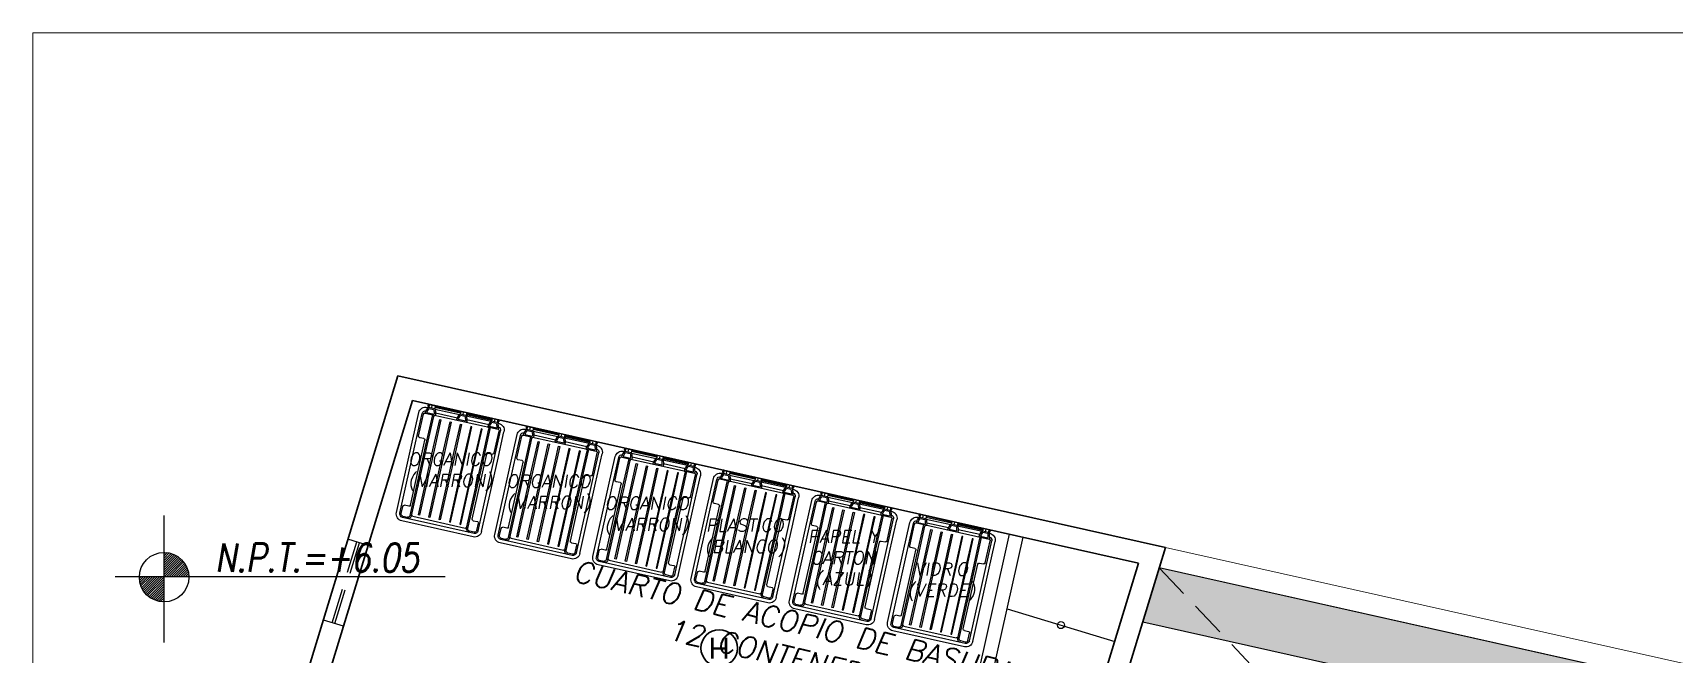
# Model space of a CAD drawing. Header units: millimetres. Extents: x 226520 to 226729, y 8188097 to 8188252.
# Drawn here: x 226597.02 to 226608.68, y 8188247.83 to 8188252.24 of the extents above; entities that cross this region are included whole.
import ezdxf
from ezdxf.enums import TextEntityAlignment as Align

# ---------------------------------------------------------------- set-up
doc = ezdxf.new("R2010")
doc.units = ezdxf.units.MM
doc.linetypes.add('HIDDEN', pattern=[0.375, 0.25, -0.125])
for name, color, linetype in [('A-CONTENEDOR DE BASURA', 8, 'Continuous'), ('A-MURO BAJO', 2, 'Continuous'), ('A-PROYECCIONES', 7, 'HIDDEN'), ('A-SANITARIOS', 2, 'Continuous'), ('A_50_TextoAmbiente', 3, 'Continuous'), ('A_50_TextoIndicaciones', 8, 'Continuous'), ('DLP_VERDE', 253, 'Continuous')]:
    doc.layers.add(name, color=color, linetype=linetype)
for name, color, linetype, lineweight in [('A-MURO ALTO', 3, 'Continuous', 20), ('A-MUROS', 5, 'Continuous', 30), ('MQ.DETECTOR HUMO', 150, 'Continuous', 30)]:
    doc.layers.add(name, color=color, linetype=linetype, lineweight=lineweight)
doc.layers.add('DLP_ÁREA COMÚN', color=251, linetype='Continuous', plot=False)
doc.styles.add('R80', font='romans.shx', dxfattribs={"width": 0.8, "oblique": 15, "height": 0.1})
doc.styles.add('R80-200', font='romans.shx', dxfattribs={"width": 0.8, "oblique": 10, "height": 0.2})
doc.styles.add('ROMANS', font='ROMANS.shx', dxfattribs={"oblique": 10})
doc.styles.get("Standard").update_dxf_attribs({"font": 'arial.ttf'})

# ---------------------------------------------------------------- blocks, each defined once
blk = doc.blocks.new('AP_Av.Ejercito Esq.Choquehuanca_Plantas_Rev1_20190619$0$CONTENEDOR DE BASURA 360L')
at = {"linetype": 'ByBlock'}
for p, q in [((0.2600646917362606, 0.8500000003863614), (-0.2600646921036973, 0.8499999998261124)), ((0.2600646917362606, 0.8250323465566988), (-0.2600646921036973, 0.8250323458436547)), ((-0.3099999997120907, 0.8000646918320932), (-0.3100000002214075, 0.2881362924017593)), ((-0.2850323458824281, 0.8000646918320932), (-0.2850323463444512, 0.2881362924017593)), ((0.2850323455659233, 0.8000646918320934), (0.2850323460279468, 0.2881362924017595)), ((0.3099999993919479, 0.8000646918320934), (0.3099999999012651, 0.2881362924017595)), ((-0.3100000002214075, 0.2881362924017593), (-0.3100000003669266, 0.073639702881337)), ((-0.2850323463444512, 0.2881362924017593), (-0.285032346537264, 0.07363970288133702)), ((0.2850323460279468, 0.2881362924017595), (0.2850323462243977, 0.07363970288133727)), ((0.3099999999012651, 0.2881362924017595), (0.3100000000467844, 0.07363970288133728)), ((-0.2600646927585331, 0.02370439435617288), (-0.2524350237054023, 0.02370439435617289)), ((-0.2581986829773086, 0.0048648969750501), (-0.2581986829773086, 0.01290243821858883)), ((-0.2581986829773086, 0.01290243821858883), (-0.2556816694068402, 0.01290243821858883)), ((-0.2581986829773086, 0.0048648969750501), (-0.2556816694068402, 0.004864896975050101)), ((-0.2556816694068402, 5.92701180720497e-05), (-0.2556816694068402, 0.01770806598506158)), ((-0.2556816694068402, 0.01770806598506158), (-0.2512494768507167, 0.01770806598506158)), ((-0.2512494768507167, 5.927011807205167e-05), (-0.2556816694068402, 5.92701180720497e-05)), ((-0.2512494768507167, 0.01770806598506158), (-0.2512494768507167, 5.927011807205167e-05)), ((-0.2512494768507167, 0.01290243821858883), (-0.2496794629896613, 0.01290243821858883)), ((-0.2512494768507167, 0.004864896975050103), (-0.2496794629896613, 0.004864896975050104)), ((-0.2496794629896613, -1.109401698585661e-16), (-0.2496794629896613, 0.0196093670092522)), ((-0.2496794629896613, 0.0196093670092522), (-0.2065087854298326, 0.01960936700925222)), ((-0.2283648458123935, 0.01960936700925221), (-0.2283648458123935, -1.014745783580566e-16)), ((-0.2065087854298326, -9.176853777232994e-17), (-0.2065087854298326, 0.01960936700925222)), ((-0.02139811859160546, 0.01290243821858893), (-0.2065087854298326, 0.01290243821858885)), ((-0.02139811859160546, 0.004864896975050205), (-0.2065087854298326, 0.004864896975050123)), ((-0.2037532247104537, 0.02370439435617291), (-0.02415368023503107, 0.02370439435617299)), ((-0.1933895137644868, 0.04867204814945572), (-0.03451739118099797, 0.04867204814945579)), ((-0.02139811869346886, -9.56288804655988e-18), (-0.02139811869346887, 0.0196093670092523)), ((0.02177255794231313, 0.01960936700925232), (-0.02139811869346887, 0.0196093670092523)), ((0.02177255794231314, 9.608743629317108e-18), (-0.02139811869346886, -9.56288804655988e-18)), ((-8.700722434196173e-18, 0.01960936700925231), (0, -6.021442369943973e-20)), ((0.02177255794231314, 9.608743629317108e-18), (0.02177255794231313, 0.01960936700925232)), ((0.02177255794231314, 0.01290243821858895), (0.2065087851096905, 0.01290243821858903)), ((0.02177255794231314, 0.004864896975050224), (0.2065087851096905, 0.004864896975050307)), ((0.2037532243903115, 0.02370439435617309), (0.02452811958573874, 0.02370439435617301)), ((0.03215778776211663, 0.02370439435617301), (0.02452811958573874, 0.02370439435617301)), ((0.1933895134443446, 0.04867204814945589), (0.03489183053170562, 0.04867204814945582)), ((0.2065087851096905, 9.16481087827594e-17), (0.2065087851096905, 0.0196093670092524)), ((0.2496794626695191, 0.01960936700925242), (0.2065087851096905, 0.0196093670092524)), ((0.2496794626695191, 1.108197408689955e-16), (0.2065087851096905, 9.16481087827594e-17)), ((0.2283648454958893, 0.01960936700925241), (0.2283648454958893, 1.013541493701017e-16)), ((0.2496794626695191, 1.108197408689955e-16), (0.2496794626695191, 0.01960936700925242)), ((0.2512494765305746, 0.01290243821858905), (0.2496794626695191, 0.01290243821858905)), ((0.2512494765305746, 0.004864896975050327), (0.2496794626695191, 0.004864896975050326)), ((0.2512494765305746, 0.0177080659850618), (0.2512494765305746, 5.927011807227483e-05)), ((0.2556816690903361, 0.01770806598506181), (0.2512494765305746, 0.0177080659850618)), ((0.2512494765305746, 5.927011807227483e-05), (0.2556816690903361, 5.92701180722768e-05)), ((0.2600646924420289, 0.02370439435617311), (0.2524350233888981, 0.02370439435617311)), ((0.2556816690903361, 5.92701180722768e-05), (0.2556816690903361, 0.01770806598506181)), ((0.2581986826608045, 0.01290243821858906), (0.2556816690903361, 0.01290243821858905)), ((0.2581986826608045, 0.004864896975050329), (0.2556816690903361, 0.004864896975050328)), ((0.2581986826608045, 0.004864896975050329), (0.2581986826608045, 0.01290243821858906)), ((-0.2496794629896613, -1.109401698585661e-16), (-0.2065087854298326, -9.176853777232994e-17))]:
    blk.add_line(p, q, dxfattribs=at)
at = {"color": 8, "linetype": 'ByBlock'}
for p, q in [((-0.2750452843738461, 0.8000646918320932), (-0.2750452843738461, 0.7478634210077949)), ((-0.235097037353626, 0.7378763594482812), (-0.2650582228579882, 0.7378763594482812)), ((-0.2600646920564035, 0.8150452841750017), (-0.2255214320739473, 0.8150452841750017)), ((-0.225109975841406, 0.7278892979105954), (-0.2251099763980166, 0.2881362924017593)), ((-0.2105408398074363, 0.8000646918320932), (-0.2105408402185277, 0.2881362924017593)), ((-0.2005537782442847, 0.8000646918320932), (-0.2005537787572395, 0.2881362924017593)), ((-0.1905667167357027, 0.8011186035677461), (0.1905667164155599, 0.8011186035677463)), ((0.2005537779277798, 0.8000646918320934), (0.2005537784370971, 0.2881362924017595)), ((0.2105408394872935, 0.8000646918320934), (0.2105408398983853, 0.2881362924017595)), ((0.2251099755249012, 0.7278892979105956), (0.2251099760815121, 0.2881362924017595)), ((0.2600646917362606, 0.8150452841750019), (0.2255214317538044, 0.8150452841750019)), ((0.2350970370334832, 0.7378763594482814), (0.2650582225414834, 0.7378763594482814)), ((0.2750452840537033, 0.8000646918320934), (0.2750452840537033, 0.7478634210077951)), ((-0.2750452850286821, 0.2357684021480962), (-0.275045285028682, 0.07615926668950111)), ((-0.2350970380084619, 0.245755463685782), (-0.2650582235164621, 0.245755463685782)), ((-0.2251099764489483, 0.2881362924017593), (-0.22510997649988, 0.2557425251725362)), ((-0.2105408402658215, 0.2881362924017593), (-0.2105408404622722, 0.06617220515181534)), ((-0.2005537787572395, 0.2881362924017593), (-0.2005537789500522, 0.07615926668950115)), ((0.2005537784370971, 0.2881362924017595), (0.200553778633548, 0.07615926668950132)), ((0.210540839949317, 0.2881362924017595), (0.210540840145768, 0.06617220515181553)), ((0.2251099761288059, 0.2881362924017595), (0.2251099761797376, 0.2557425251725364)), ((0.2350970376919576, 0.2457554636857823), (0.2650582231963198, 0.2457554636857823)), ((0.2750452847085397, 0.2357684021480965), (0.2750452847085398, 0.07615926668950136)), ((-0.264834180017715, 0.06617220515181532), (0.2650582231963198, 0.06617220515181554)), ((-0.2546139311471052, 0.06093161226453947), (-0.2015743172723888, 0.06093161226453949)), ((-0.24433907569437, 0.02959642855421396), (-0.2118491727724177, 0.02959642855421398)), ((0.02670702707109737, 0.06093161226453959), (-0.02633258772402772, 0.06093161226453957)), ((0.01643217162200016, 0.02959642855421408), (-0.01605773139817758, 0.02959642855421406)), ((0.254613930826963, 0.06093161226453969), (0.2015743169522466, 0.06093161226453967)), ((0.2443390753778658, 0.02959642855421418), (0.2118491724522755, 0.02959642855421417))]:
    blk.add_line(p, q, dxfattribs=at)
for points in [[(-0.1457581505965212, 0.7823824324317762), (-0.1538674100556822, 0.7823824324317762), (-0.1538674096445904, 0.2881362924017594), (-0.1538674094008457, 0.08877526946889695), (-0.1457581499416847, 0.08877526946889695), (-0.1457581501854294, 0.2881362924017594)], [(-0.07075815059579361, 0.7823824324317763), (-0.07886741005495458, 0.7823824324317763), (-0.07886740964386275, 0.2881362924017594), (-0.07886740940011809, 0.08877526946889698), (-0.07075814994095712, 0.088775269468897), (-0.07075815018470179, 0.2881362924017594)], [(0.00424184940493398, 0.7823824324317763), (-0.003867410054226987, 0.7823824324317763), (-0.003867409643135162, 0.2881362924017594), (-0.003867409399390493, 0.08877526946889702), (0.004241850059770474, 0.08877526946889702), (0.004241849816025805, 0.2881362924017594)], [(0.07113258994650061, 0.7823824324317763), (0.07924184940566158, 0.7823824324317763), (0.0792418489945702, 0.2881362924017595), (0.0792418487508257, 0.08877526946889706), (0.07113258929166473, 0.08877526946889705), (0.07113258953540923, 0.2881362924017595)], [(0.1461325899472282, 0.7823824324317764), (0.1542418494063892, 0.7823824324317764), (0.1542418489952978, 0.2881362924017595), (0.1542418487515533, 0.08877526946889709), (0.1461325892923923, 0.08877526946889709), (0.1461325895361368, 0.2881362924017595)]]:
    blk.add_lwpolyline(points, close=True, dxfattribs=at)
at = {"linetype": 'ByBlock'}
for centre, radius, start, end in [((-0.2600646921036972, 0.800064691853921), 0.04993530796631399, 90.00000000000001, 180), ((-0.2600646921036972, 0.800064691853921), 0.02496765398315692, 90.00000000000001, 180), ((0.2600646917835544, 0.8000646918539213), 0.04993530796631399, 1.491937350390582e-14, 90.00000000000001), ((0.2600646917835544, 0.8000646918539213), 0.02496765398315692, 1.491937350390582e-14, 90.00000000000001), ((-0.2600646927585331, 0.07363970288133703), 0.04993530796631399, 180, 270), ((-0.2600646927585331, 0.07363970288133703), 0.02496765398315692, 180, 263.6322161207967), ((-0.184133647753697, 0.06669004387367741), 0.08070219368024055, 180.3676507583471, 215.6891790610574), ((-0.272054600665797, 0.06669004387367737), 0.08070219368024055, 324.3108209389426, 359.6323492416529), ((0.04414769658978909, 0.06669004387367751), 0.08070219368024055, 180.3676507583471, 215.6891790610574), ((-0.04377325636960452, 0.06669004387367748), 0.08070219368024055, 324.3108209389426, 359.6323492416529), ((0.2720546003456547, 0.06669004387367762), 0.08070219368024055, 180.3676507583471, 215.6891790610574), ((0.1841336474335548, 0.06669004387367758), 0.08070219368024055, 324.3108209389426, 359.6323492416529), ((0.2600646924420288, 0.07363970288133725), 0.04993530796631399, 270, 1.491937350390582e-14), ((0.2600646924420288, 0.07363970288133725), 0.02496765398315692, 276.3677838792033, 1.491937350390582e-14)]:
    blk.add_arc(centre, radius, start, end, dxfattribs=at)
at = {"color": 8, "linetype": 'ByBlock'}
for centre, radius, start, end in [((-0.2255214320739473, 0.800064691853921), 0.02496765398315692, 1.491937350390582e-14, 90.00000000000001), ((0.2255214317538044, 0.8000646918539213), 0.02496765398315692, 90.00000000000001, 180), ((-0.2600646921036972, 0.800064691853921), 0.0149805923898943, 90.00000000000001, 180), ((-0.2650582228579882, 0.7478634210077949), 0.009987061593262769, 180, 270), ((-0.235097037353626, 0.7278892979105954), 0.009987061593262769, 1.491937350390582e-14, 90.00000000000001), ((-0.2255214320739473, 0.800064691853921), 0.0149805923898943, 1.491937350390582e-14, 90.00000000000001), ((-0.1905667167357027, 0.7911315420300603), 0.009987061593262769, 90.00000000000001, 180), ((0.1905667164155599, 0.7911315420300605), 0.009987061593262769, 1.491937350390582e-14, 90.00000000000001), ((0.2255214317538044, 0.8000646918539213), 0.0149805923898943, 90.00000000000001, 180), ((0.2350970370334832, 0.7278892979105956), 0.009987061593262769, 90.00000000000001, 180), ((0.2600646917835544, 0.8000646918539213), 0.0149805923898943, 1.491937350390582e-14, 90.00000000000001), ((0.2650582225414834, 0.7478634210077951), 0.009987061593262769, 270, 1.491937350390582e-14), ((-0.2650582235164621, 0.2357684021480962), 0.009987061593262769, 90.00000000000001, 180), ((-0.2350970380557557, 0.2557425251725362), 0.009987061593262769, 270, 1.491937350390582e-14), ((0.2350970377428893, 0.2557425251725364), 0.009987061593262769, 180, 270), ((0.2650582231963198, 0.2357684021480965), 0.009987061593262769, 1.491937350390582e-14, 90.00000000000001), ((-0.2650582235164621, 0.076159266711329), 0.009987061593262769, 180, 270), ((-0.184133647753697, 0.06669004387367741), 0.07071513208697777, 184.6708474920603, 211.6379482475587), ((-0.272054600665797, 0.06669004387367737), 0.07071513208697777, 328.3620517534246, 355.3291525079397), ((-0.1905667173869006, 0.07615926671132903), 0.009987061593262769, 180, 270), ((0.04414769658978909, 0.06669004387367751), 0.07071513208697777, 184.6708474920603, 211.6379482465755), ((-0.04377325636960452, 0.06669004387367748), 0.07071513208697777, 328.3620517524413, 355.3291525079397), ((0.1905667170740344, 0.0761592667113292), 0.009987061593262769, 270, 1.491937350390582e-14), ((0.2720546003456547, 0.06669004387367762), 0.07071513208697777, 184.6708474920603, 211.6379482465755), ((0.1841336474335548, 0.06669004387367758), 0.07071513208697777, 328.3620517524413, 355.3291525079397), ((0.2650582231963198, 0.07615926671132922), 0.009987061593262769, 270, 1.491937350390582e-14)]:
    blk.add_arc(centre, radius, start, end, dxfattribs=at)
blk = doc.blocks.new('SIM NIVEL PLANTA')
at = {"linetype": 'Continuous'}
h = blk.add_hatch(dxfattribs=at)
h.set_pattern_fill('_USER', color=256, scale=0.0999963382923852, angle=45, style=0, pattern_type=0)
h.set_pattern_definition([(45, (35396.10580914898, 26516.48920438578), (-0.0707080889003696, 0.0707080889003696), [])])
h.paths.add_polyline_path([(-17.03192196782002, 1e-16), (-15.53208676343602, 1e-16, 0.4092090227661144), (-17.03192196782002, 1.474380134766136)])
h.paths.add_polyline_path([(-18.53175717220401, -1e-16, 0.4192358746569979), (-17.03192196782002, -1.525729753993459), (-17.03192196782002, 0)])
for p, q in [((-17.03192196782002, -3.974827738415029), (-17.03192196782002, 3.71603278895526)), ((0, 0), (-20, 0))]:
    blk.add_line(p, q)
blk.add_circle((-17.03192196782002, -0.0256748096136619), 1.500054944379798, dxfattribs=at)
at = {"style": 'R80'}
blk.add_attdef('N.P.T.+0.00', text='', height=2.029999999999998, dxfattribs=at).set_placement((-7.766043381718013, 2.014999999999999), align=Align.MIDDLE_CENTER)
blk = doc.blocks.new('ACOPIO Y PARRILLAS')
at = {"layer": 'DLP_VERDE'}
h = blk.add_hatch(dxfattribs=at)
h.set_pattern_fill('AR-SAND', color=8, scale=0.003500000000000004, angle=215)
h.set_pattern_definition([(252.5, (-226569.6135022836, -8188219.80831218), (0.1028379063742485, -0.1371042579803463), [0, -0.1351280000000002, 0, -0.1511300000000002, 0, -0.1444625000000001]), (222.5, (-226569.6135022836, -8188219.80831218), (0.01502412461654387, -0.2957586482645719), [0, -0.07289800000000009, 0, -0.1217930000000001, 0, -0.04667250000000005]), (182.5, (-226569.523930465, -8188219.745593318), (-0.2264915386418957, -0.1592051501849951), [0, -0.04445000000000005, 0, -0.1600200000000002, 0, -0.2089150000000002]), (172.5, (-226569.523930465, -8188219.745593318), (-0.1741606377632481, -0.2171998499440062), [0, -0.02222500000000002, 0, -0.1049020000000001, 0, -0.1200150000000001])])
edge = h.paths.add_edge_path()
edge.add_line((15.43502786982572, -5.848473902791739), (14.94372804794693, -7.458316377364099))
edge.add_line((14.94372804794693, -7.458316377364099), (16.38469229277689, -7.89816140383482))
edge.add_arc((15.65478580346098, -10.28923574276268), 2.499999995586926, 37.04784361401022, 73.02450961096167, ccw=False)
edge.add_line((17.65011754725128, -8.783031503669918), (15.43502786982572, -5.848473902791739))
h.paths.add_polyline_path([(15.32335035837605, -5.700523192994297), (13.39984283168451, -3.152254519984126), (12.79682468020474, -3.017314361408353), (14.80680434292299, -5.680141585879028), (14.36582948701107, -7.125084210187197), (14.84458992254804, -7.269277852959931)])
h.paths.add_polyline_path([(10.38909181029885, -2.478524847887456), (5.407701144431485, -1.363816034980118), (5.290576853061793, -1.747499275952578), (10.27206930107786, -2.862230866216123)])
at = {"color": 8, "lineweight": 0, "elevation": 3.658175599316613e-06}
blk.add_lwpolyline([(-2.593418368633138, 2.434894669800997), (30.84028199088061, 2.434894669800997), (30.84028199088061, -10.70881483610719), (-2.593418368633138, -10.70881483610719)], close=True, dxfattribs=at)
at = {"layer": 'A-MURO ALTO', "color": 8}
for p, q in [((5.452442526788218, -1.220118265599012, 3.658175599316613e-06), (13.4871839491243, -3.018089490011334, 3.658175599316613e-06)), ((5.408516069699544, -1.363998395390809, 3.658175599316613e-06), (10.38990150985774, -2.478706038556993, 3.658175599316613e-06))]:
    blk.add_line(p, q, dxfattribs=at)
at = {"layer": 'A-MURO BAJO', "color": 8}
for p, q in [((4.0971541122708, -2.229713470675051, 3.658175599316613e-06), (4.344176087179221, -1.125826116651297, 3.658175599316613e-06)), ((4.214975802198751, -2.161124286241829, 3.658175599316613e-06), (4.441762605536496, -1.147663502953947, 3.658175599316613e-06))]:
    blk.add_line(p, q, dxfattribs=at)
at = {"layer": 'A-MURO BAJO', "color": 8, "elevation": 3.658175599316613e-06}
blk.add_lwpolyline([(10.38909181029885, -2.478524847887456), (5.407701144431485, -1.363816034980118), (5.290576853061793, -1.747499275952578), (10.27206930107786, -2.862230866216123)], close=True, dxfattribs=at)
at = {"layer": 'A-MUROS', "color": 8}
for p, q in [((0, 0), (-0.8842789097107016, -2.89680696465075, 1.540724632610502e-06)), ((5.452442526788218, -1.220118265599012, 2.958984557811558e-07), (0, 0)), ((0.1028837797639426, -0.1767325354740024, 7.361038294706097e-09), (-0.6970203439414036, -2.797136357985437, 1.540724632610502e-06)), ((5.261712355539203, -1.331147450022399, 2.87325359808764e-07), (0.1028837797639426, -0.1767325354740024, 7.360892475716296e-09)), ((4.519588957569795, -4.276352046057582, 1.26173785063036e-06), (5.452442526788218, -1.220118265599012, 2.958984557811567e-07))]:
    blk.add_line(p, q, dxfattribs=at)
at = {"layer": 'A-MUROS', "color": 8, "elevation": 1.26173785063036e-06}
blk.add_lwpolyline([(5.261712355539203, -1.331147450022399), (4.37603262157063, -4.232530076056719), (4.519497205852531, -4.27632405795157)], dxfattribs=at)
at = {"layer": 'A-PROYECCIONES', "color": 8}
for p, q in [((-0.2110869085881859, -1.205268291756511, 6.092221973628011e-07), (-0.3545514980796725, -1.161474311724305, 6.092221973628011e-07)), ((-0.467559433542192, -1.754310043528676, 6.092221973628011e-07), (-0.2923835087567568, -1.180451703257859, 6.092221973628011e-07)), ((-0.4484308217652142, -1.76014924235642, 6.092221973628011e-07), (-0.273254896979779, -1.18629090115428, 6.092221973628011e-07)), ((5.408516160183353, -1.363998412154615, 1.540724464461392e-06), (9.431401793641271, -5.618816133588552, 3.727437350002807e-06)), ((-0.3862628336064517, -1.779126632958651, 6.092221973628011e-07), (-0.5297274221666157, -1.735332652926445, 6.092221973628011e-07))]:
    blk.add_line(p, q, dxfattribs=at)
at = {"layer": 'A-SANITARIOS', "color": 8}
blk.add_line((4.328369203867624, -1.654393894597888, 2.419179445165445e-07), (5.091754585329909, -1.887425167486072, 1.54072447867225e-06), dxfattribs=at)
blk.add_circle((4.710061894613318, -1.77090953104198, 8.913212115943971e-07), 0.02500000000000003, dxfattribs=at)
at = {"layer": 'DLP_ÁREA COMÚN', "color": 8, "transparency": 33554559, "elevation": 3.658175599316613e-06}
blk.add_lwpolyline([(-0.884279092802899, -2.896807505749166), (-2.290180418640375e-07, -6.92903995513916e-07), (5.452442297595553, -1.220118958503008), (4.583003348612692, -4.068592532537878), (3.376689617871307, -3.700351674109697), (3.237886302784318, -4.155078877694905)], close=True, dxfattribs=at)
at = {"layer": 'A-CONTENEDOR DE BASURA', "color": 8, "xscale": -1, "rotation": 167.386460032335}
for p in [(0.4670749464421533, -0.2582292752340436, 1.291278803517445e-08), (1.164818552497309, -0.4143665852025151, 1.291278803517445e-08), (1.862562158727087, -0.5705038951709867, 1.291278803517445e-08), (2.560305766761303, -0.7266412060707808, 1.291278803517445e-08), (3.258049373980612, -0.8827785141766071, 1.291278803517445e-08), (3.95579298119992, -1.038915822282434, 1.291278803517445e-08)]:
    blk.add_blockref('AP_Av.Ejercito Esq.Choquehuanca_Plantas_Rev1_20190619$0$CONTENEDOR DE BASURA 360L', p, dxfattribs=at)
at = {"layer": 'A_50_TextoIndicaciones', "color": 8}
ref = blk.add_blockref('SIM NIVEL PLANTA', (0.3351904158771504, -1.427744192071259, 3.658035748767757e-06), dxfattribs=dict(at, xscale=0.1171875000000001, yscale=0.1171875000000001, zscale=0.1171875000000001))
ref.add_attrib('N.P.T.+0.00', 'N.P.T.=+6.05', dxfattribs={"layer": '0', "height": 0.2, "rotation": 5.336085289072462e-08, "style": 'R80-200', "oblique": 10, "width": 0.8}).set_placement((-0.5748927922686562, -1.191611380316317, 3.658035748767757e-06), align=Align.TOP_CENTER)
at = {"layer": 'A_50_TextoAmbiente', "color": 8, "insert": (0.8398065947985742, -1.208404413424432, 1.291278803517445e-08), "char_height": 0.15, "attachment_point": 1, "rotation": 346.79327517473934, "style": 'ROMANS'}
blk.add_mtext_dynamic_manual_height_columns('\\pxqc;CUARTO DE ACOPIO DE BASURA 3\\P12 CONTENEDORES', width=4.30519164305078, gutter_width=15, heights=[0], dxfattribs=at)
at = {"layer": 'A_50_TextoIndicaciones', "color": 8, "char_height": 0.09, "attachment_point": 5, "style": 'ROMANS'}
for s, insert in [('\\pxqc;ORGANICO\\P(MARRON)', (0.3721386124379933, -0.6833363948389888, 1.291278803517445e-08)), ('\\pxqc;ORGANICO\\P(MARRON)', (1.069882218493149, -0.8394737048074603, 1.291278803517445e-08)), ('\\pxqc;ORGANICO\\P(MARRON)', (1.767625824722927, -0.9956110147759318, 1.291278803517445e-08)), ('\\pxqc;PLASTICO\\P(BLANCO)', (2.465369432757143, -1.151748325675726, 1.291278803517445e-08)), ('\\pxqc;PAPEL Y CARTON\\P(AZUL)', (3.163113039976452, -1.307885633781552, 1.291278803517445e-08)), ('\\pxqc;VIDRIO\\P(VERDE)', (3.86085664719576, -1.464022941887379, 1.291278803517445e-08))]:
    blk.add_mtext_dynamic_manual_height_columns(s, width=0.8532516963742038, gutter_width=15, heights=[0], dxfattribs=dict(at, insert=insert))
blk = doc.blocks.new('DETECTOR DE HUMO 1 EN 75')
at = {"layer": 'MQ.DETECTOR HUMO'}
blk.add_circle((0, 0.1300000000001091), 0.1300000000001091, dxfattribs=at)
blk.add_text('H', height=0.15, rotation=180, dxfattribs=at).set_placement((0, 0.1300000000001091), align=Align.MIDDLE_CENTER)

msp = doc.modelspace()

# ---------------------------------------------------------------- block references
msp.add_blockref('ACOPIO Y PARRILLAS', (226599.6134220182, 8188249.808049238, -3.658035748767757e-06))
at = {"layer": 'MQ.DETECTOR HUMO'}
msp.add_blockref('DETECTOR DE HUMO 1 EN 75', (226601.895768024, 8188247.743907334, -2.117311116157254e-06), dxfattribs=at)

doc.saveas('drawing.dxf')
